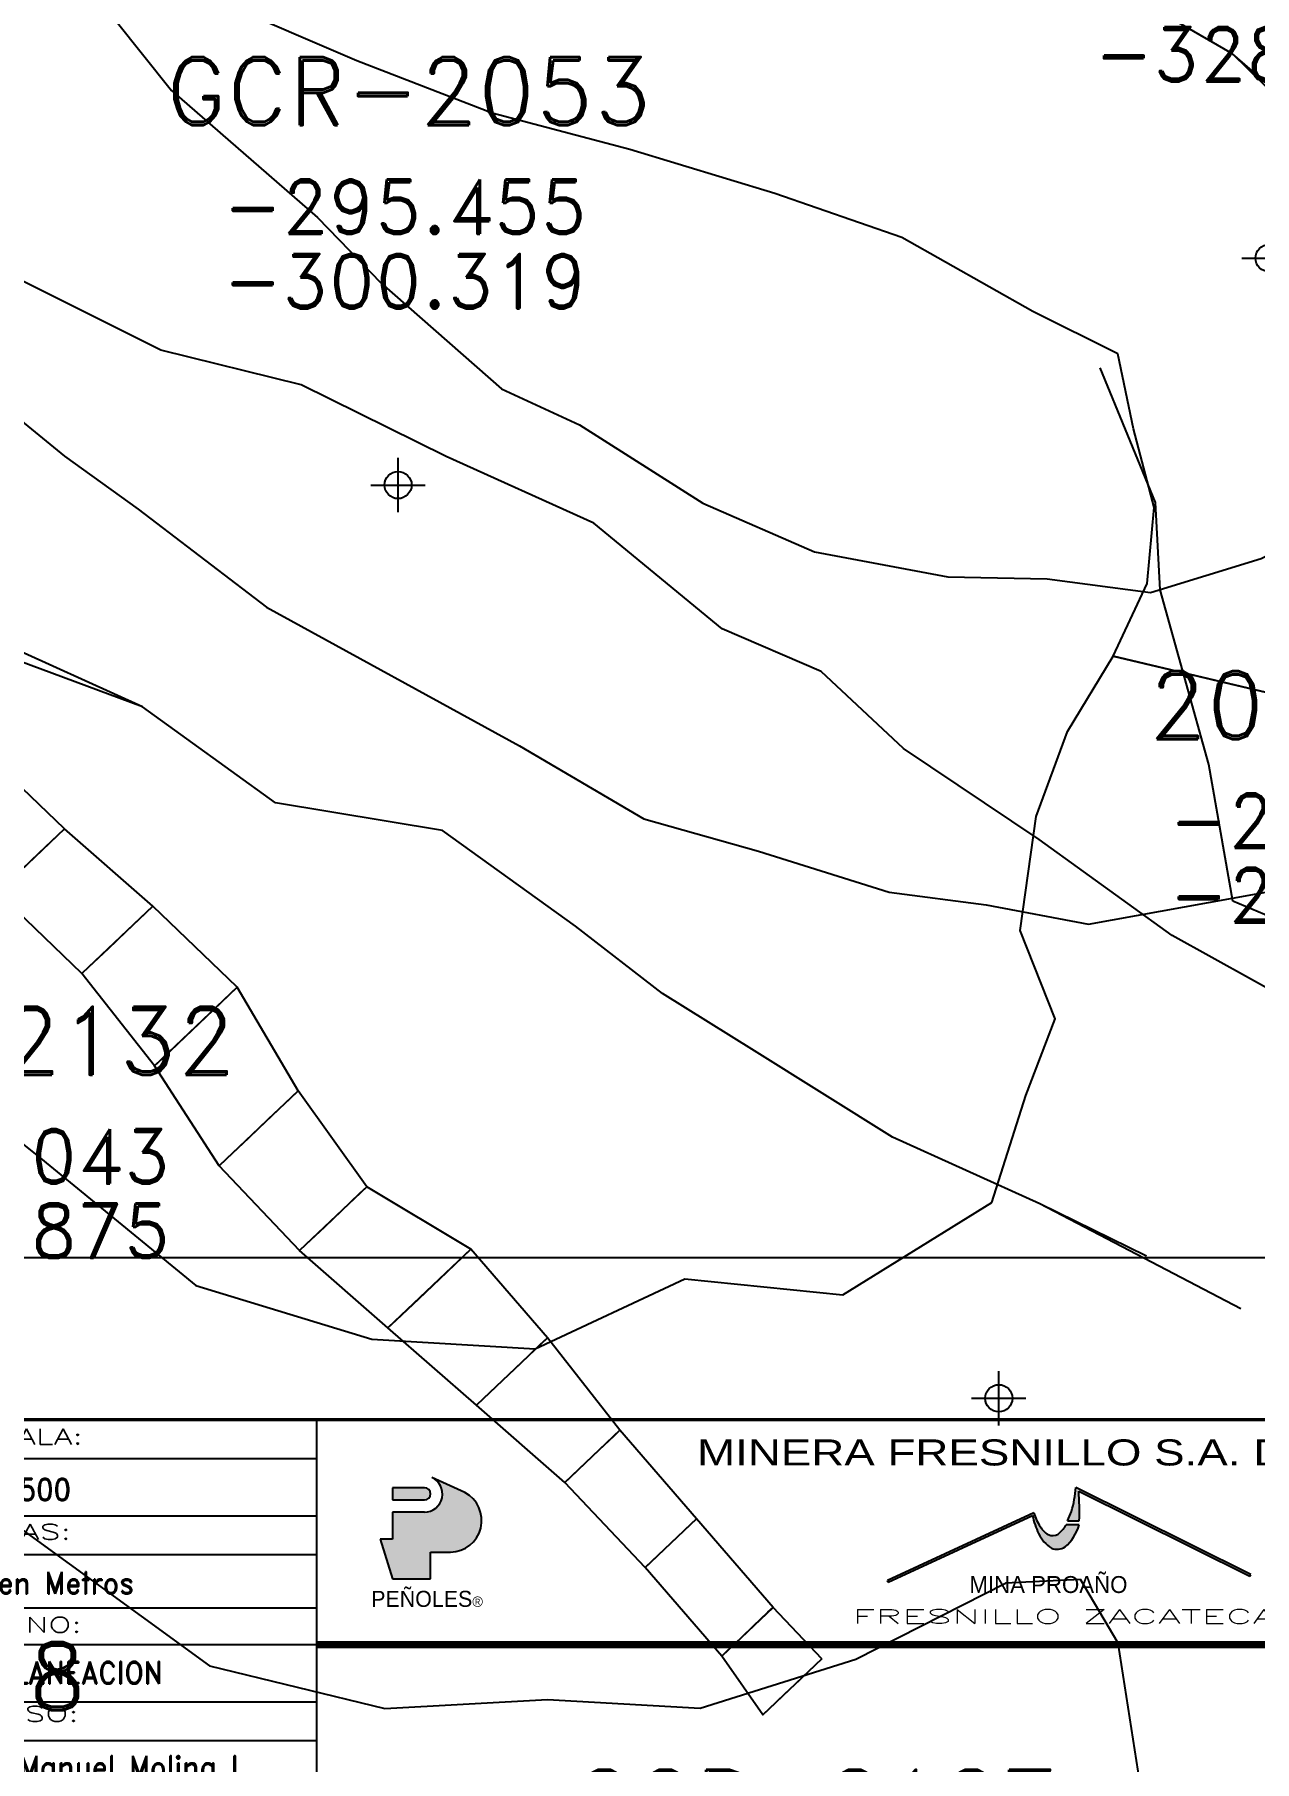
# Model space of a CAD drawing. Extents: x 10554 to 11088, y 9752 to 10019.
# Drawn here: x 10876.08 to 10898.51, y 9840.74 to 9872.49 of the extents above; entities that cross this region are included whole.
import ezdxf
from ezdxf.enums import TextEntityAlignment as Align

# ---------------------------------------------------------------- set-up
doc = ezdxf.new("R2010")
doc.units = 0
doc.header["$PDMODE"] = 34
doc.header["$PDSIZE"] = 0.5
doc.layers.get('0').update_dxf_attribs({"linetype": 'CONTINUOUS'})
for name, color, linetype in [('1', 7, 'CONTINUOUS'), ('ABAJO', 7, 'CONTINUOUS'), ('ARRIBA', 7, 'CONTINUOUS'), ('coordenadas', 7, 'CONTINUOUS'), ('LETRA', 7, 'CONTINUOUS'), ('LOGOPRO', 1, 'CONTINUOUS'), ('MARGEN', 7, 'CONTINUOUS'), ('MTEXT', 7, 'CONTINUOUS'), ('PE', 1, 'CONTINUOUS'), ('POL-12-SEPT.-06', 2, 'CONTINUOUS'), ('R-241-7710-E', 7, 'CONTINUOUS'), ('R-241-7710-E_FICH', 7, 'CONTINUOUS'), ('R-330-7674-SE', 1, 'CONTINUOUS'), ('SEC', 7, 'CONTINUOUS'), ('TXT_M', 7, 'CONTINUOUS')]:
    doc.layers.add(name, color=color, linetype=linetype)
doc.styles.add('CBF', font='instituc.TTF')
doc.styles.add('ROMAND', font='ROMAND.SHX')
doc.styles.add('ROMANS', font='ROMANS')

# ---------------------------------------------------------------- blocks, each defined once
blk = doc.blocks.new('F2')
blk.add_point((0, 0))
at = {"style": 'ROMAND'}
for tag, height, p in [('NOMBRE', 1.25, (0.2013336555398801, 6.617194213405867)), ('CIELO', 1, (0.1355324932138533, 4.615704784247541)), ('PISO', 1, (0.1355324932138533, 3.247495482410553))]:
    blk.add_attdef(tag, text='', height=height, dxfattribs=at).set_placement(p, align=Align.CENTER)
at = {"style": 'ROMANS', "flags": 1}
for tag, p in [('MINA', (-0.07400945135172599, -3.255497675394792)), ('LOCALIZACION', (-0.07400938366184917, -4.927784258774476)), ('ESTRUCTURA', (-0.07400945135172599, -6.618100980283113)), ('NIVEL', (-0.07400938366184917, -8.290387563662797)), ('OBRA', (-0.07400945135172599, -10.12081279167876)), ('FECHA', (-0.07400938366184917, -11.79309937505845)), ('ATRAS', (-0.07400945135172599, -13.48341609656708)), ('TOPOGRAFO', (2.674609845085074, -15.29693495789448))]:
    blk.add_attdef(tag, text='', height=1.25, dxfattribs=at).set_placement(p, align=Align.CENTER)
blk = doc.blocks.new('P')
at = {"layer": 'PE'}
h = blk.add_hatch(color=256, dxfattribs=at)
edge = h.paths.add_edge_path(flags=17)
edge.add_line((-0.1069978012419215, 0.1314038884720168), (-0.2387647216469277, 0.1314038884720168))
edge.add_line((-0.2387647216469277, 0.1314038884720168), (-0.2387647216469277, 0.08259171401354437))
edge.add_line((-0.2387647216469277, 0.08259171401354437), (-0.1069978012419215, 0.08259171401354437))
edge.add_arc((-0.1069978012419215, 0.1069978012427806), 0.02440608722923621, 270, 450)
edge = h.paths.add_edge_path()
edge.add_arc((-0.1069978012419217, 0.1069978012428111), 0.07321826186827249, -89.99999999999977, 65.70022235739248, ccw=False)
edge.add_line((-0.1069978012419215, 0.03377953937453859), (-0.2387647216469535, 0.03373954606897134))
edge.add_line((-0.2387647216469535, 0.03373954606897134), (-0.2387647216469277, -0.07452498304403332))
edge.add_line((-0.2387647216469277, -0.07452498304403332), (-0.2890997660475358, -0.07452498304403332))
edge.add_line((-0.2890997660475358, -0.07452498304403332), (-0.2387647216469277, -0.2341984438441271))
edge.add_line((-0.2387647216469277, -0.2341984438441271), (-0.08259171401268528, -0.2341984438441271))
edge.add_line((-0.08259171401268528, -0.2341984438441271), (-0.08259171401268528, -0.1269116539172346))
edge.add_line((-0.08259171401268528, -0.1269116539172346), (1.811883976188255e-13, -0.1269116539172346))
edge.add_arc((3.295974604355933e-16, 1.387778780781446e-17), 0.1269116539172346, 270.0000000000816, 422.4366187051245)
edge.add_line((0.05872577286079572, 0.1125071175611134), (-0.07686769414416794, 0.1737292819566225))
blk.add_lwpolyline([(-0.07686769414690087, 0.1737292819505962, -0.8076205580747574), (-0.1069978012419215, 0.03377953937453859), (-0.2387647216469535, 0.03373954606897134), (-0.2387647216469277, -0.07452498304403332), (-0.2890997660475358, -0.07452498304403332), (-0.2387647216469277, -0.2341984438441271), (-0.08259171401268528, -0.2341984438441271), (-0.08259171401268528, -0.1269116539172346), (1.811883976188255e-13, -0.1269116539172346, 0.7843582040466341), (0.05872577286079572, 0.1125071175611134), (-0.07686769414416794, 0.1737292819566225)], format="xyb", dxfattribs=at)
blk.add_lwpolyline([(-0.1069978012419215, 0.1314038884720168), (-0.2387647216469277, 0.1314038884720168), (-0.2387647216469277, 0.08259171401354437), (-0.1069978012419215, 0.08259171401354437, 0.9999999999999999)], format="xyb", close=True, dxfattribs=at)
at = {"layer": 'PE', "insert": (-0.3255345560582769, -0.2831709430172547), "char_height": 0.0644364678722586, "width": 0.58561272, "attachment_point": 1, "style": 'CBF'}
blk.add_mtext('\\C0;PEÑOLES\\fArial|b0|i0|c0|p34;\\H0.0415;®', dxfattribs=at)
blk = doc.blocks.new('LOGOPRO')
at = {"layer": 'LOGOPRO'}
h = blk.add_hatch(color=5, dxfattribs=at)
edge = h.paths.add_edge_path()
edge.add_line((1.052438121758314, 3.782371538358348), (10.2208669454867, -0.6856684545214193))
edge.add_line((10.2208669454867, -0.6856684545214193), (10.26467473971934, -0.5957747552733963))
edge.add_line((10.26467473971934, -0.5957747552733963), (0.8965869201842906, 3.969564828992134))
edge.add_arc((-4.759426072305785, 4.37604756632645), 5.670600601961607, 342.9480373658274, 355.88937073067814, ccw=False)
edge.add_arc((-2.408047673507822, 3.738262553905486), 3.236550438668383, 332.0421418442535, 341.5357815461418, ccw=False)
edge.add_line((0.4507735625752503, 2.220896453663045), (1.084739716281092, 2.220896453663045))
edge.add_arc((-12.84760611455165, 2.713755379071247), 13.94106058627811, 357.9739976192264, 364.3961728918417)
h = blk.add_hatch(color=256, dxfattribs=at)
edge = h.paths.add_edge_path()
edge.add_line((-9.143312143135518, -1.011285720429896), (-1.420289596576367, 2.495868272837015))
edge.add_arc((2.633763762481265, 3.367668673053415), 4.146731794546635, 192.1362972031488, 205.9970373157267)
edge.add_arc((0.4635650418313333, 2.256096500843524), 1.709561135660354, 204.3932064912023, 239.4923063582455)
edge.add_arc((-0.1052046572186693, 1.526763106231505), 0.8014590446411034, 248.0875547272082, 302.0369783365639)
edge.add_arc((-1.234554525461139, 2.680171507020286), 2.403258911483598, 310.3029298597205, 343.6087956208749)
edge.add_line((1.07102946994064, 2.001985812853491), (0.3742740498450985, 2.001985812853491))
edge.add_arc((-2.408047672793671, 3.655450225047233), 3.236550436909452, 328.30315740004744, 329.27804011684356, ccw=False)
edge.add_arc((-0.931892051616048, 2.728542148625898), 1.493614573638864, 306.3556052384247, 328.80345385760904, ccw=False)
edge.add_arc((-0.342183712563921, 2.001135308284771), 0.55992835102373, 244.6768459690575, 301.8772683060933, ccw=False)
edge.add_arc((-0.1095561904172137, 2.395364811423844), 1.016630098234311, 208.5053704832041, 242.3286758322404, ccw=False)
edge.add_arc((1.25358325095426, 3.424880945176122), 2.717757628177425, 196.8178088636447, 213.8715015034686, ccw=False)
edge.add_line((-1.347934832973351, 2.638553923820382), (-9.18466008567384, -0.9202343742131234))
edge.add_line((-9.18466008567384, -0.9202343742131234), (-9.143312143135518, -1.011285720429896))
at = {"layer": 'LOGOPRO', "color": 5, "const_width": 0.02}
blk.add_lwpolyline([(1.052438121758314, 3.782371538358348), (10.2208669454867, -0.6856684545214193), (10.26467473971934, -0.5957747552733963), (0.8965869201842906, 3.969564828992134, -0.05652731197285667), (0.6618904204729006, 2.713207023131417, -0.04144752746695352), (0.4507735625752503, 2.220896453663045), (1.084739716281092, 2.220896453663045, 0.02802936283154923), (1.052438121866089, 3.782371538366533)], format="xyb", dxfattribs=at)
at = {"layer": 'LOGOPRO', "const_width": 0.02}
blk.add_lwpolyline([(-9.143312143135518, -1.011285720429896), (-1.420289596576367, 2.495868272837015, 0.06055273376924402), (-1.093388077350028, 1.550053824207225, 0.1543573988477049), (-0.404300605084245, 0.7832052979829314, 0.239845370728851), (0.3199425000548217, 0.847361535068103, 0.1463560122919089), (1.07102946994064, 2.001985812853491), (0.3742740498450985, 2.001985812853491, -0.004253753963348928), (0.3457391123333764, 1.954886473605256, -0.09826164778241227), (-0.04648472748976928, 1.52565463727251, -0.2548987662783045), (-0.5816780479763111, 1.49501059876593, -0.1486628959336884), (-1.002942644943232, 1.910187112528547, -0.07454841296224093), (-1.347934832973351, 2.638553923820382), (-9.18466008567384, -0.9202343742131234)], format="xyb", close=True, dxfattribs=at)
at = {"layer": 'LOGOPRO'}
blk.add_lwpolyline([(-9.143312143135518, -1.011285720429896), (-9.18466008567384, -0.9202343742131234)], dxfattribs=at)
at = {"layer": 'LETRA', "style": 'CBF'}
blk.add_text('MINA PROAÑO', height=0.8898812223968093, dxfattribs=at).set_placement((-4.801395430410292, -1.575888034108792))
blk = doc.blocks.new('mar1a')
at = {"layer": 'MARGEN'}
for points in [[(0.7361969457530223, 0.07887694526359465), (0.7877213226822933, 0.07887694526359468)], [(0.7361969457530223, 0.06850814453187495), (0.7877213226822933, 0.06850814453187497)], [(0.7361969457530223, 0.06147217244047185), (0.7877213226822933, 0.06147217244047186)], [(0.7361969457530223, 0.05184400133029203), (0.7877213226822933, 0.05184400133029203)], [(0.7361969457530223, 0.04517834637796528), (0.7877213226822933, 0.04517834637796529)], [(0.7361969457530223, 0.03480954564624557), (0.7877213226822933, 0.03480954564624558)], [(0.7361969457530223, 0.02777357355484246), (0.7877213226822933, 0.02777357355484247)]]:
    blk.add_lwpolyline(points, dxfattribs=at)
at = {"layer": 'TXT_M'}
for points, const_width in [([(1.00000000000004, 0.08591291735499791), (0.7361969457530223, 0.08591291735499776), (0.7361969457530223, 2.255140518769849e-16)], 0.0005), ([(1.00000000000004, 0.04517834637796529), (0.7877213226822933, 0.04517834637796529)], 0.001)]:
    blk.add_lwpolyline(points, dxfattribs=dict(at, const_width=const_width))
blk.add_lwpolyline([(0.7877213226822934, 0.0859129173549978), (0.7877213226822932, 0.01036880073171964)], dxfattribs=at)
for name, p, xscale, yscale, zscale in [('P', (0.8062658984973526, 0.06765096471764151), 0.03375, 0.045, 0.03375), ('LOGOPRO', (0.8903834259429655, 0.05994540155323887), 0.002581875, 0.0034425, 0.002581875)]:
    blk.add_blockref(name, p, dxfattribs=dict(at, xscale=xscale, yscale=yscale, zscale=zscale))
at = {"layer": 'MARGEN', "style": 'ROMAND', "width": 0.7, "flags": 4}
for tag, height, p in [('TITULO', 0.0065, (0.86744851908198, 0.03284269577194461)), ('TITULO', 0.0065, (0.86744851908198, 0.02392562299707423)), ('NUMERO', 0.01115137371218978, (0.9743123913096975, 0.01270859361247303)), ('TITULO', 0.0065, (0.86744851908198, 0.01497277895110606)), ('CAJON', 0.004460549484875911, (0.9752267784620785, 0.001595926905581184))]:
    blk.add_attdef(tag, text='', height=height, dxfattribs=at).set_placement(p, align=Align.CENTER)
at = {"layer": 'MTEXT', "style": 'ROMAND', "width": 0.7, "flags": 4}
for tag, p, height in [('ESCALA', (0.7428488402319695, 0.07124698936593753), 0.004), ('DISENO', (0.7434242871470681, 0.03808021806256408), 0.004), ('FECHA', (0.9503946582608065, 0.03308985780721871), 0.0035), ('REVISO', (0.7374660090075387, 0.02103778337053898), 0.004), ('ARCHIVO', (0.8368584477328518, 0.00224679880287133), 0.004)]:
    blk.add_attdef(tag, p, '', height=height, dxfattribs=at)
at = {"layer": 'MTEXT', "style": 'ROMAND', "width": 0.7}
for tag, p in [('COTAS', (0.7436475660275356, 0.05435040553628404)), ('NOMBRE', (0.7431110609890872, 0.003298233023884725))]:
    blk.add_attdef(tag, p, '', height=0.004, dxfattribs=at)
at = {"layer": 'TXT_M', "style": 'ROMANS', "width": 1.2}
for s, p in [('ESCALA:', (0.7377035589767433, 0.08143547697126767)), ('COTAS:', (0.7383588779810545, 0.06421584762783757)), ('DISENO:', (0.7377035624954932, 0.04736656793148121)), ('REVISO:', (0.7378542528205202, 0.03122627097586912))]:
    blk.add_text(s, height=0.0028, dxfattribs=at).set_placement(p)
at = {"layer": 'TXT_M', "style": 'CBF'}
blk.add_text('MINERA FRESNILLO S.A. DE C.V.', height=0.004725167999999999, dxfattribs=at).set_placement((0.8901860233996928, 0.07761504825320849), align=Align.CENTER)
at = {"layer": 'TXT_M', "style": 'ROMANS', "width": 1.65}
blk.add_text('FRESNILLO ZACATECAS', height=0.0025, dxfattribs=at).set_placement((0.8928130688871184, 0.04900313579522889), align=Align.CENTER)

msp = doc.modelspace()

# ---------------------------------------------------------------- linework, layer by layer
at = {"color": 5}
for points in [[(10895.30953918512, 9844.083864466907, -330.9743609473509), (10893.92962318903, 9844.015080322311, -330.9103440368135)], [(10895.30953918512, 9844.083864466907, -326.5743609473509), (10893.92962318903, 9844.015080322311, -326.7483440368135)]]:
    msp.add_polyline3d(points, dxfattribs=at)
at = {"layer": 'ABAJO', "color": 4}
for points in [[(10890.55580594335, 9842.622853226369, -271.6478618900161), (10889.65788091811, 9843.569043222471, -272.3170565718217), (10888.25032123168, 9845.197533497756, -274.309135717655), (10886.84276154524, 9846.826023773037, -276.3012148634884), (10885.50773836782, 9848.523350483874, -278.3932940093217), (10884.10017868138, 9850.151840759157, -280.385373155155), (10882.18486343184, 9851.29847598556, -282.3774523009884), (10880.92237676343, 9853.064639131953, -284.7695314468218), (10879.80496311306, 9854.968475149451, -286.9616105926551), (10878.2523304086, 9856.459292553627, -288.9536897384884), (10876.62716119511, 9857.881273522247, -291.1457688843218), (10875.07452849065, 9859.372090926421, -293.6378480301552)], [(10889.46775830811, 9841.590306693055, -271.6478618900161), (10888.7149063009, 9842.674169560267, -272.3170565718217), (10887.30734661447, 9844.30265983555, -274.309135717655), (10885.82725041902, 9845.862313675278, -276.3012148634884), (10884.20208120554, 9847.284294643898, -278.3932940093217), (10882.57691199206, 9848.706275612518, -280.385373155155), (10880.95174277857, 9850.128256581138, -282.3774523009884), (10879.47164658312, 9851.687910420867, -284.7695314468218), (10878.28169642373, 9853.522910002812, -286.9616105926551), (10876.94667324631, 9855.22023671365, -288.9536897384884), (10875.39404054185, 9856.711054117826, -291.1457688843218), (10873.69633481935, 9858.06419865089, -293.6378480301552)]]:
    msp.add_polyline3d(points, dxfattribs=at)
at = {"layer": 'ABAJO', "color": 5}
for points in [[(10876.11909102064, 9851.882698136475, -332.6541423156758), (10876.11909102064, 9851.882698136475, -332.6541423156758), (10876.11909102064, 9851.882698136475, -332.6541423156758), (10876.11909102064, 9851.882698136475, -332.6541423156758)], [(10898.17591438799, 9834.705881283242, -331.0479381396795), (10897.14638227338, 9837.039498736654, -331.0283880475607), (10896.4621640316, 9839.968364511302, -330.9062369364747), (10896.00100761794, 9842.912813133347, -330.9848576411059), (10895.30953918512, 9844.083864466907, -330.9743609473509)]]:
    msp.add_polyline3d(points, dxfattribs=at)
at = {"layer": 'ARRIBA'}
msp.add_polyline3d([(10896.59693307824, 9862.226663683068, -294.4154033437931), (10896.59693307824, 9862.226663683068, -294.4154033437931), (10896.59693307824, 9862.226663683068, -294.4154033437931), (10896.59693307824, 9862.226663683068, -294.4154033437931), (10898.63566098459, 9862.854684041973, -294.1777334817629), (10900.6305832808, 9863.870944359056, -294.1777334817629)], dxfattribs=at)
at = {"layer": 'ARRIBA', "color": 4}
for points in [[(10890.55580594335, 9842.622853226369, -270.1478618900161), (10889.65788091811, 9843.569043222471, -270.9170565718217), (10888.25032123168, 9845.197533497756, -272.909135717655), (10886.84276154524, 9846.826023773037, -274.9012148634883), (10885.50773836782, 9848.523350483874, -276.8932940093217), (10884.10017868138, 9850.151840759157, -278.885373155155), (10882.18486343184, 9851.29847598556, -280.8774523009884), (10880.92237676343, 9853.064639131953, -283.1695314468217), (10879.80496311306, 9854.968475149451, -285.0616105926551), (10878.2523304086, 9856.459292553627, -287.3536897384885), (10876.62716119511, 9857.881273522247, -289.3457688843218), (10875.07452849065, 9859.372090926421, -291.9378480301551)], [(10889.46775830811, 9841.590306693055, -270.1478618900161), (10888.7149063009, 9842.674169560267, -270.9170565718217), (10887.30734661447, 9844.30265983555, -272.909135717655), (10885.82725041902, 9845.862313675278, -274.9012148634883), (10884.20208120554, 9847.284294643898, -276.8932940093217), (10882.57691199206, 9848.706275612518, -278.885373155155), (10880.95174277857, 9850.128256581138, -280.8774523009884), (10879.47164658312, 9851.687910420867, -283.1695314468217), (10878.28169642373, 9853.522910002812, -285.0616105926551), (10876.94667324631, 9855.22023671365, -287.3536897384885), (10875.39404054185, 9856.711054117826, -289.3457688843218), (10873.69633481935, 9858.06419865089, -291.9378480301551)]]:
    msp.add_polyline3d(points, dxfattribs=at)
at = {"layer": 'ARRIBA', "color": 5}
for points in [[(10877.52744305629, 9850.821629320659, -327.8217132427509), (10877.52744305629, 9850.821629320659, -327.8217132427509), (10877.52744305629, 9850.821629320659, -327.8217132427509), (10877.52744305629, 9850.821629320659, -327.8217132427509)], [(10898.17591438799, 9834.705881283242, -326.6479381396795), (10897.14638227338, 9837.039498736654, -326.8283880475607), (10896.4621640316, 9839.968364511302, -326.5062369364747), (10896.00100761794, 9842.912813133347, -326.384857641106), (10895.30953918512, 9844.083864466907, -326.5743609473509)]]:
    msp.add_polyline3d(points, dxfattribs=at)
at = {"layer": 'coordenadas', "color": 0}
msp.add_lwpolyline([(10776.49584903213, 9850), (10909.49622186246, 9850)], dxfattribs=at)
at = {"layer": 'R-241-7710-E'}
for points in [[(10878.40072017936, 9866.683868191089, -264.6624313751552), (10875.39048817242, 9868.185359333786, -263.9684398642628), (10872.60049570789, 9869.241747118653, -263.3325650017107), (10867.84190976542, 9871.82581964432, -262.6494680594877), (10866.12627621929, 9873.009524753466, -262.2747978026801), (10864.60452639164, 9873.793640178688, -261.8524456900262), (10863.24666251127, 9874.955869769245, -261.7170140413339), (10861.83439593212, 9876.537027370325, -261.5423437845263), (10860.45839781882, 9877.838899631053, -261.2938325997955), (10858.92164910557, 9879.011866980904, -261.0387816470455), (10856.84511054637, 9879.967838354185, -260.8444920861801), (10855.38403411213, 9880.831444277794, -260.5221399735263), (10853.50451461873, 9881.637035221607, -260.0605492527571), (10852.04970887911, 9882.999059654125, -259.7989585319879), (10850.09138175939, 9883.864802769722, -259.3242882751802), (10848.17559380015, 9884.949679053881, -259.2365384823341), (10846.54503857496, 9886.571650500147, -259.0357091534495), (10844.53230875647, 9887.856321626268, -258.7218002885264), (10843.53848523648, 9889.495494207145, -258.5863686398341), (10842.08367949686, 9890.857518639661, -258.3247779190649), (10840.50752697044, 9892.060562075407, -257.8631871982957), (10838.62800747705, 9892.866153019218, -257.5015964775264), (10836.94864239676, 9893.770572788017, -257.2530852927957)], [(10860.79314524019, 9888.952238953603, -299.4643606192868), (10860.79314524019, 9888.952238953603, -299.4643606192868), (10860.79314524019, 9888.952238953603, -299.4643606192868), (10860.79314524019, 9888.952238953603, -299.4643606192868), (10868.02659705689, 9883.53686147808, -298.0824232165638), (10870.18615480989, 9881.131472420091, -297.7318325847069), (10871.56849746169, 9878.671060782222, -297.5351789731356), (10874.35782584011, 9876.619807188083, -297.2651710139758), (10876.51374789109, 9874.073455675572, -297.0037929780618), (10878.59736143195, 9871.458028267381, -296.3424149421477), (10878.59736143195, 9871.458028267381, -296.3424149421477)], [(10860.79314524019, 9888.952238953603, -304.2643606192868), (10860.79314524019, 9888.952238953603, -304.2643606192868), (10860.79314524019, 9888.952238953603, -304.2643606192868), (10865.33704631182, 9885.628436344363, -303.7481162141007), (10868.02659705689, 9883.53686147808, -303.1824232165638), (10870.18615480989, 9881.131472420091, -302.6318325847069), (10871.56849746169, 9878.671060782222, -302.1351789731356), (10874.35782584011, 9876.619807188083, -301.5651710139758), (10876.51374789109, 9874.073455675572, -301.3037929780618), (10878.59736143195, 9871.458028267381, -301.1424149421477), (10878.59736143195, 9871.458028267381, -301.1424149421477)], [(10900.87615548677, 9869.73633762112, -324.197934375333), (10898.10771659921, 9872.132085032528, -323.6409929167635), (10896.20329942582, 9873.232469129603, -323.5617975217348), (10893.91268689703, 9874.972551362727, -323.0102181354025), (10891.60802710515, 9875.880877109448, -322.1883678883556), (10888.85454066878, 9876.402881998683, -321.8251553605637), (10886.40754758146, 9877.354397054247, -321.8839165444176), (10884.00970831722, 9878.604504088655, -322.0375074431784), (10881.33213297175, 9879.103474679838, -321.9846354855728)], [(10899.50504582976, 9870.767561130662, -328.7669343753329), (10898.10771659921, 9872.132085032528, -328.4409929167635), (10896.20329942582, 9873.232469129603, -328.0617975217348), (10893.91268689703, 9874.972551362727, -327.7102181354025), (10891.60802710515, 9875.880877109448, -327.5883678883556), (10888.85454066878, 9876.402881998683, -327.3251553605637), (10886.40754758146, 9877.354397054247, -327.0839165444176), (10884.00970831722, 9878.604504088655, -326.7375074431784), (10881.33213297175, 9879.103474679838, -326.3846354855728)], [(10895.99869378815, 9866.618160932449, -324.1151940313214), (10895.99869378815, 9866.618160932449, -324.1151940313214), (10894.43207559896, 9867.395280923354, -323.5617975217348), (10892.02531724546, 9868.752596716726, -323.0102181354025), (10889.69162099739, 9869.565230853508, -322.1883678883556), (10887.02524392956, 9870.374310572557, -321.8251553605637), (10884.49114147371, 9871.038750798307, -321.8839165444176), (10882.00619284094, 9872.0017830029, -322.0375074431784), (10879.50283623254, 9873.074903253713, -321.9846354855728)], [(10895.99869378815, 9866.618160932449, -328.8151940313214), (10895.99869378815, 9866.618160932449, -328.8151940313214), (10894.43207559896, 9867.395280923354, -328.0617975217348), (10892.02531724546, 9868.752596716726, -327.7102181354025), (10889.69162099739, 9869.565230853508, -327.5883678883556), (10887.02524392956, 9870.374310572557, -327.3251553605637), (10884.49114147371, 9871.038750798307, -327.0839165444176), (10882.00619284094, 9872.0017830029, -326.7375074431784), (10879.50283623254, 9873.074903253713, -326.3846354855728)], [(10878.59736143195, 9871.458028267381, -296.3424149421477), (10878.59736143195, 9871.458028267381, -296.3424149421477), (10878.59736143195, 9871.458028267381, -296.3424149421477), (10878.59736143195, 9871.458028267381, -296.3424149421477), (10878.59736143195, 9871.458028267381, -296.3424149421477), (10878.59736143195, 9871.458028267381, -296.3424149421477), (10878.59736143195, 9871.458028267381, -296.3424149421477), (10878.59736143195, 9871.458028267381, -296.3424149421477), (10881.28380306976, 9869.12385379644, -295.8286801927648)], [(10878.59736143195, 9871.458028267381, -301.1424149421477), (10878.59736143195, 9871.458028267381, -301.1424149421477), (10878.59736143195, 9871.458028267381, -301.1424149421477), (10878.59736143195, 9871.458028267381, -301.1424149421477), (10878.59736143195, 9871.458028267381, -301.1424149421477), (10878.59736143195, 9871.458028267381, -301.1424149421477), (10878.59736143195, 9871.458028267381, -301.1424149421477), (10878.59736143195, 9871.458028267381, -301.1424149421477), (10881.28380306976, 9869.12385379644, -300.8286801927648)], [(10878.40072017936, 9866.683868191089, -259.8624313751553), (10875.39048817242, 9868.185359333786, -259.3684398642629), (10872.60049570789, 9869.241747118653, -258.9325650017108), (10869.98904377614, 9870.656078024907, -258.4966901391587), (10869.5212748457, 9870.921399875522, -258.4979792442185)], [(10881.28380306976, 9869.12385379644, -295.8286801927648), (10881.28380306976, 9869.12385379644, -295.8286801927648), (10881.28380306976, 9869.12385379644, -295.8286801927648), (10881.28380306976, 9869.12385379644, -295.8286801927648), (10881.28380306976, 9869.12385379644, -295.8286801927648), (10882.45267373163, 9867.914457338084, -295.7792880575645), (10884.66624435337, 9865.97338923614, -295.4550840306796)], [(10881.28380306976, 9869.12385379644, -300.8286801927648), (10881.28380306976, 9869.12385379644, -300.8286801927648), (10881.28380306976, 9869.12385379644, -300.8286801927648), (10881.28380306976, 9869.12385379644, -300.8286801927648), (10881.28380306976, 9869.12385379644, -300.8286801927648), (10882.45267373163, 9867.914457338084, -300.5792880575646), (10884.66624435337, 9865.97338923614, -300.3440840306797)], [(10873.89730827407, 9866.968095048156, -296.3424149421477), (10873.89730827407, 9866.968095048156, -296.3424149421477), (10873.89730827407, 9866.968095048156, -296.3424149421477), (10873.89730827407, 9866.968095048156, -296.3424149421477), (10873.89730827407, 9866.968095048156, -296.3424149421477), (10873.89730827407, 9866.968095048156, -296.3424149421477), (10873.89730827407, 9866.968095048156, -296.3424149421477), (10873.89730827407, 9866.968095048156, -296.3424149421477), (10876.62707430699, 9864.733537494629, -295.8286801927648)], [(10873.89730827407, 9866.968095048156, -301.1424149421477), (10873.89730827407, 9866.968095048156, -301.1424149421477), (10873.89730827407, 9866.968095048156, -301.1424149421477), (10873.89730827407, 9866.968095048156, -301.1424149421477), (10873.89730827407, 9866.968095048156, -301.1424149421477), (10873.89730827407, 9866.968095048156, -301.1424149421477), (10873.89730827407, 9866.968095048156, -301.1424149421477), (10873.89730827407, 9866.968095048156, -301.1424149421477), (10876.62707430699, 9864.733537494629, -300.8286801927648)], [(10862.13199223508, 9865.933915631485, -330.9131461931473), (10862.13199223508, 9865.933915631485, -330.9131461931473), (10862.13199223508, 9865.933915631485, -330.9131461931473), (10867.05300142542, 9860.89041682322, -328.8287825118181), (10869.74480121548, 9857.865223522382, -328.9189125669209), (10871.68190225968, 9855.886374417732, -328.6074988360427), (10874.12050495896, 9853.469851169235, -328.4457121584571), (10876.11909102064, 9851.882698136475, -327.8541423156758)], [(10862.13199223508, 9865.933915631485, -336.0131461931473), (10862.13199223508, 9865.933915631485, -336.0131461931473), (10862.13199223508, 9865.933915631485, -336.0131461931473), (10867.05300142542, 9860.89041682322, -334.5287825118182), (10869.74480121548, 9857.865223522382, -334.0189125669209), (10871.68190225968, 9855.886374417732, -333.6074988360427), (10874.12050495896, 9853.469851169235, -332.9457121584571), (10876.11909102064, 9851.882698136475, -332.6541423156758)], [(10884.66624435337, 9865.97338923614, -295.4550840306796), (10884.66624435337, 9865.97338923614, -295.4550840306796), (10884.66624435337, 9865.97338923614, -295.4550840306796), (10884.66624435337, 9865.97338923614, -295.4550840306796), (10884.66624435337, 9865.97338923614, -295.4550840306796), (10886.0973992119, 9865.309095813456, -295.0200314379849), (10888.36586389704, 9863.867569744214, -294.9585676217173), (10890.42215130701, 9862.974386581289, -294.7171253186669), (10892.87442542241, 9862.515822410265, -294.3556615023993), (10894.69520561458, 9862.480544776594, -294.4394075546866), (10896.59693307824, 9862.226663683068, -294.4154033437931), (10896.59693307824, 9862.226663683068, -294.4154033437931), (10896.59693307824, 9862.226663683068, -294.4154033437931), (10896.59693307824, 9862.226663683068, -294.4154033437931), (10896.59693307824, 9862.226663683068, -294.4154033437931)], [(10884.66624435337, 9865.97338923614, -300.3440840306797), (10884.66624435337, 9865.97338923614, -300.3440840306797), (10884.66624435337, 9865.97338923614, -300.3440840306797), (10884.66624435337, 9865.97338923614, -300.3440840306797), (10884.66624435337, 9865.97338923614, -300.3440840306797), (10886.0973992119, 9865.309095813456, -299.920031437985), (10888.36586389704, 9863.867569744214, -299.7585676217173), (10890.42215130701, 9862.974386581289, -299.5171253186669), (10892.87442542241, 9862.515822410265, -299.2556615023993), (10894.69520561458, 9862.480544776594, -299.0394075546866), (10896.59693307824, 9862.226663683068, -299.0154033437931), (10896.59693307824, 9862.226663683068, -299.0154033437931), (10896.59693307824, 9862.226663683068, -299.0154033437931), (10896.59693307824, 9862.226663683068, -299.0154033437931), (10896.59693307824, 9862.226663683068, -299.0154033437931)], [(10876.62707430699, 9864.733537494629, -295.8286801927648), (10876.62707430699, 9864.733537494629, -295.8286801927648), (10876.62707430699, 9864.733537494629, -295.8286801927648), (10876.62707430699, 9864.733537494629, -295.8286801927648), (10876.62707430699, 9864.733537494629, -295.8286801927648), (10877.98445962218, 9863.761739833599, -295.7792880575645), (10880.34452906718, 9861.956826403934, -295.4550840306796)], [(10876.62707430699, 9864.733537494629, -300.8286801927648), (10876.62707430699, 9864.733537494629, -300.8286801927648), (10876.62707430699, 9864.733537494629, -300.8286801927648), (10876.62707430699, 9864.733537494629, -300.8286801927648), (10876.62707430699, 9864.733537494629, -300.8286801927648), (10877.98445962218, 9863.761739833599, -300.5792880575646), (10880.34452906718, 9861.956826403934, -300.3440840306797)], [(10896.59693307824, 9862.226663683068, -299.0154033437931), (10896.59693307824, 9862.226663683068, -299.0154033437931), (10896.59693307824, 9862.226663683068, -299.0154033437931), (10896.59693307824, 9862.226663683068, -299.0154033437931), (10898.63566098459, 9862.854684041973, -298.6777334817629), (10900.6305832808, 9863.870944359056, -298.6777334817629)], [(10880.34452906718, 9861.956826403934, -295.4550840306796), (10880.34452906718, 9861.956826403934, -295.4550840306796), (10880.34452906718, 9861.956826403934, -295.4550840306796), (10880.34452906718, 9861.956826403934, -295.4550840306796), (10880.34452906718, 9861.956826403934, -295.4550840306796), (10884.99454263032, 9859.411324424154, -295.0200314379849), (10887.28138825849, 9858.068094544735, -294.9585676217173), (10889.39281849753, 9857.469799951275, -294.7171253186669), (10891.78994978386, 9856.716347210786, -294.3556615023993), (10893.57396808997, 9856.484477197471, -294.4394075546866), (10895.4573146106, 9856.132299914125, -294.4154033437931), (10895.4573146106, 9856.132299914125, -294.4154033437931), (10895.4573146106, 9856.132299914125, -294.4154033437931), (10895.4573146106, 9856.132299914125, -294.4154033437931), (10895.4573146106, 9856.132299914125, -294.4154033437931)], [(10880.34452906718, 9861.956826403934, -300.3440840306797), (10880.34452906718, 9861.956826403934, -300.3440840306797), (10880.34452906718, 9861.956826403934, -300.3440840306797), (10880.34452906718, 9861.956826403934, -300.3440840306797), (10880.34452906718, 9861.956826403934, -300.3440840306797), (10884.99454263032, 9859.411324424154, -299.920031437985), (10887.28138825849, 9858.068094544735, -299.7585676217173), (10889.39281849753, 9857.469799951275, -299.5171253186669), (10891.78994978386, 9856.716347210786, -299.2556615023993), (10893.57396808997, 9856.484477197471, -299.0394075546866), (10895.4573146106, 9856.132299914125, -299.0154033437931), (10895.4573146106, 9856.132299914125, -299.0154033437931), (10895.4573146106, 9856.132299914125, -299.0154033437931), (10895.4573146106, 9856.132299914125, -299.0154033437931), (10895.4573146106, 9856.132299914125, -299.0154033437931)], [(10895.4573146106, 9856.132299914125, -294.4154033437931), (10895.4573146106, 9856.132299914125, -294.4154033437931), (10895.4573146106, 9856.132299914125, -294.4154033437931), (10895.4573146106, 9856.132299914125, -294.4154033437931), (10898.98602744023, 9856.764754375157, -294.1777334817629), (10901.02115572315, 9857.082170304244, -294.1777334817629)], [(10895.4573146106, 9856.132299914125, -299.0154033437931), (10895.4573146106, 9856.132299914125, -299.0154033437931), (10895.4573146106, 9856.132299914125, -299.0154033437931), (10895.4573146106, 9856.132299914125, -299.0154033437931), (10898.98602744023, 9856.764754375157, -298.6777334817629), (10901.02115572315, 9857.082170304244, -298.6777334817629)], [(10876.11909102064, 9851.882698136475, -327.8541423156758), (10876.11909102064, 9851.882698136475, -327.8541423156758), (10879.04443140775, 9849.487696843411, -327.2663427454381), (10882.27739412126, 9848.502370283075, -326.8017715979824), (10885.2818607517, 9848.319405078033, -327.1874861472427), (10888.03393644305, 9849.608375000062, -326.8034863932189), (10890.94252197353, 9849.31191809585, -326.8543437908372), (10893.67997543956, 9851.010627191656, -326.7483440368135)], [(10876.11909102064, 9851.882698136475, -332.6541423156758), (10876.11909102064, 9851.882698136475, -332.6541423156758), (10879.04443140775, 9849.487696843411, -331.8663427454381), (10882.27739412126, 9848.502370283075, -331.7017715979824), (10885.2818607517, 9848.319405078033, -331.5474861472427), (10888.03393644305, 9849.608375000062, -331.203486393219), (10890.94252197353, 9849.31191809585, -331.0543437908372), (10893.67997543956, 9851.010627191656, -330.9103440368135)], [(10871.61584906993, 9848.070767925492, -327.8541423156758), (10871.61584906993, 9848.070767925492, -327.8541423156758), (10879.29407915723, 9842.492149974067, -327.2663427454381), (10882.51990907789, 9841.706696181427, -326.8017715979824), (10885.51189332086, 9841.873508319852, -327.1874861472427), (10888.31568176032, 9841.713400676088, -326.8034863932189), (10891.18147053374, 9842.616180378049, -326.8543437908372), (10893.92962318903, 9844.015080322311, -326.7483440368135)], [(10871.61584906993, 9848.070767925492, -332.6541423156758), (10871.61584906993, 9848.070767925492, -332.6541423156758), (10879.29407915723, 9842.492149974067, -331.8663427454381), (10882.51990907789, 9841.706696181427, -331.7017715979824), (10885.51189332086, 9841.873508319852, -331.5474861472427), (10888.31568176032, 9841.713400676088, -331.203486393219), (10891.18147053374, 9842.616180378049, -331.0543437908372), (10893.92962318903, 9844.015080322311, -330.9103440368135)]]:
    msp.add_polyline3d(points, dxfattribs=at)
at = {"layer": 'R-241-7710-E', "color": 0}
for points in [[(10900.64403205648, 9853.901751464022, -263.1169820329565), (10896.99674304449, 9855.922297945493, -262.6741424809214), (10894.5494213539, 9857.685894347067, -261.8863999437534), (10892.05789193428, 9859.359793052492, -261.5986574065854), (10890.54423141797, 9860.774717843264, -261.2401623818067), (10888.72111679844, 9861.561758761012, -261.181667357028), (10886.36221056591, 9863.504750554875, -261.14392481986), (10883.64964250113, 9864.730160779574, -260.406182282692), (10880.98128216538, 9866.045268700418, -259.7184397455239), (10878.40072017936, 9866.683868191089, -259.8624313751553)], [(10900.64403205648, 9853.901751464022, -267.7169820329565), (10896.99674304449, 9855.922297945493, -267.1741424809214), (10894.5494213539, 9857.685894347067, -266.7863999437534), (10892.05789193428, 9859.359793052492, -266.4986574065854), (10890.54423141797, 9860.774717843264, -266.2401623818067), (10888.72111679844, 9861.561758761012, -265.981667357028), (10886.36221056591, 9863.504750554875, -265.69392481986), (10883.64964250113, 9864.730160779574, -265.306182282692), (10880.98128216538, 9866.045268700418, -264.9184397455239), (10878.40072017936, 9866.683868191089, -264.6624313751552)], [(10893.67997543956, 9851.010627191656, -326.7483440368135), (10893.67997543956, 9851.010627191656, -326.7483440368135), (10893.67997543956, 9851.010627191656, -326.7483440368135), (10894.30666483039, 9852.981561375329, -325.5959948294576), (10894.84607753808, 9854.389518674398, -324.7668043701429), (10894.20407653701, 9856.016187986073, -324.8427815292008), (10894.49450451835, 9858.107772685142, -324.5610536164315), (10895.07069686877, 9859.670834338698, -324.2180828414566), (10895.9135085505, 9861.05804271216, -324.2845860334981), (10896.5387293984, 9862.394456888323, -324.1597019228273), (10896.66364898747, 9863.788071992196, -324.239985430529), (10896.28826731771, 9865.238888023774, -324.0254365566033), (10895.99869378815, 9866.618160932449, -324.1151940313214)], [(10893.67997543956, 9851.010627191656, -330.9103440368135), (10893.67997543956, 9851.010627191656, -330.9103440368135), (10893.67997543956, 9851.010627191656, -330.9103440368135), (10894.30666483039, 9852.981561375329, -330.2959948294576), (10894.84607753808, 9854.389518674398, -330.1668043701429), (10894.20407653701, 9856.016187986073, -330.1427815292008), (10894.49450451835, 9858.107772685142, -329.7610536164315), (10895.07069686877, 9859.670834338698, -329.7180828414566), (10895.9135085505, 9861.05804271216, -329.4845860334981), (10896.5387293984, 9862.394456888323, -329.3597019228272), (10896.66364898747, 9863.788071992196, -329.039985430529), (10896.28826731771, 9865.238888023774, -328.9254365566033), (10895.99869378815, 9866.618160932449, -328.8151940313214)], [(10896.52211552728, 9850.024512182199, -267.458487008178), (10894.56531794773, 9850.988924657484, -267.1741424809214), (10891.85274988295, 9852.214334882183, -266.7863999437534), (10889.31701273429, 9853.798535891463, -266.4986574065854), (10887.62652130186, 9854.854669897652, -266.2401623818067), (10886.02444532749, 9856.09019929613, -265.981667357028), (10883.5771236369, 9857.853795697702, -265.69392481986), (10880.51089373986, 9858.361624353234, -265.306182282692), (10878.06357204927, 9860.125220754806, -264.9184397455239), (10875.58870678784, 9861.046264029219, -264.6624313751552), (10872.57847478091, 9862.547755171916, -263.9684398642628), (10869.38676611758, 9862.798770933658, -263.3325650017107)], [(10898.25681468875, 9849.058075872157, -263.1169820329565), (10894.56531794773, 9850.988924657484, -262.6741424809214), (10891.85274988295, 9852.214334882183, -261.8863999437534), (10889.31701273429, 9853.798535891463, -261.5986574065854), (10887.62652130186, 9854.854669897652, -261.2401623818067), (10886.02444532749, 9856.09019929613, -261.181667357028), (10883.5771236369, 9857.853795697702, -261.14392481986), (10880.51089373986, 9858.361624353234, -260.406182282692), (10878.06357204927, 9860.125220754806, -259.7184397455239), (10875.35100398449, 9861.350630979505, -259.5306972083559)]]:
    msp.add_polyline3d(points, dxfattribs=at)
at = {"layer": 'R-330-7674-SE'}
for points in [[(10905.88173093778, 9851.738103996711, -325.244365386991), (10903.57655203002, 9853.636621274443, -325.6995259509826), (10902.2296006635, 9854.793497230155, -325.853033496268), (10899.74550699236, 9855.865595096691, -325.0594235853586), (10898.10933347027, 9856.549683767287, -325.0334914751653), (10897.66801833696, 9859.066420846631, -325.0313147540387), (10896.77649025743, 9862.276809459252, -324.2580335081091), (10896.68814166614, 9863.88236545015, -324.2380981650679), (10895.67554325435, 9866.360892108598, -324.197934375333)], [(10905.88173093778, 9851.738103996711, -330.344365386991), (10903.57655203002, 9853.636621274443, -330.1995259509826), (10902.2296006635, 9854.793497230155, -330.153033496268), (10899.74550699236, 9855.865595096691, -330.0594235853586), (10898.10933347027, 9856.549683767287, -329.8334914751653), (10897.66801833696, 9859.066420846631, -329.5313147540387), (10896.77649025743, 9862.276809459252, -329.1580335081091), (10896.68814166614, 9863.88236545015, -329.0380981650679), (10895.67554325435, 9866.360892108598, -328.711934375333)]]:
    msp.add_polyline3d(points, dxfattribs=at)
at = {"layer": 'SEC', "color": 5}
msp.add_polyline3d([(10904.96257395677, 9858.91225258424, -329.4845860334981), (10895.9135085505, 9861.05804271216, -329.4845860334981), (10895.9135085505, 9861.05804271216, -326.4685860334981), (10896.81841509113, 9860.843463699368, -324.9397860334981), (10899.30690807785, 9860.25337141419, -324.2845860334981), (10901.56917442942, 9859.71692388221, -324.2845860334981), (10904.05766741614, 9859.126831597032, -324.9397860334981), (10904.96257395677, 9858.91225258424, -326.4685860334981), (10904.96257395677, 9858.91225258424, -329.4845860334981)], dxfattribs=at)
at = {"layer": 'SEC', "color": 4}
for points in [[(10876.62716119511, 9857.881273522247, -291.1457688843218), (10875.39404054185, 9856.711054117826, -291.1457688843218), (10875.39404054185, 9856.711054117826, -290.1017688843218), (10875.51735260717, 9856.828076058267, -289.5725688843218), (10875.85646078682, 9857.149886394483, -289.3457688843218), (10876.16474095014, 9857.442441245588, -289.3457688843218), (10876.50384912979, 9857.764251581804, -289.5725688843218), (10876.62716119511, 9857.881273522247, -290.1017688843218), (10876.62716119511, 9857.881273522247, -291.1457688843218)], [(10878.2523304086, 9856.459292553627, -288.9536897384884), (10876.94667324631, 9855.22023671365, -288.9536897384884), (10876.94667324631, 9855.22023671365, -288.0256897384885), (10877.07723896254, 9855.344142297648, -287.5552897384885), (10877.43629468217, 9855.684882653642, -287.3536897384885), (10877.76270897274, 9855.994646613635, -287.3536897384885), (10878.12176469237, 9856.33538696963, -287.5552897384885), (10878.2523304086, 9856.459292553627, -288.0256897384885), (10878.2523304086, 9856.459292553627, -288.9536897384884)], [(10879.80496311306, 9854.968475149451, -286.9616105926551), (10878.28169642373, 9853.522910002812, -286.9616105926551), (10878.28169642373, 9853.522910002812, -285.8596105926551), (10878.43402309267, 9853.667466517476, -285.3010105926551), (10878.85292143223, 9854.064996932802, -285.0616105926551), (10879.23373810457, 9854.426388219461, -285.0616105926551), (10879.65263644413, 9854.823918634787, -285.3010105926551), (10879.80496311306, 9854.968475149451, -285.8596105926551), (10879.80496311306, 9854.968475149451, -286.9616105926551)], [(10880.92237676343, 9853.064639131953, -284.7695314468218), (10879.47164658312, 9851.687910420867, -284.7695314468218), (10879.47164658312, 9851.687910420867, -283.8415314468218), (10879.61671960115, 9851.825583291977, -283.3711314468217), (10880.01567040074, 9852.204183687525, -283.1695314468217), (10880.37835294582, 9852.548365865296, -283.1695314468217), (10880.7773037454, 9852.926966260844, -283.3711314468217), (10880.92237676343, 9853.064639131953, -283.8415314468218), (10880.92237676343, 9853.064639131953, -284.7695314468218)], [(10882.18486343184, 9851.29847598556, -282.3774523009884), (10880.95174277857, 9850.128256581138, -282.3774523009884), (10880.95174277857, 9850.128256581138, -281.5074523009884), (10881.0750548439, 9850.245278521581, -281.0664523009884), (10881.41416302355, 9850.567088857797, -280.8774523009884), (10881.72244318686, 9850.859643708902, -280.8774523009884), (10882.06155136651, 9851.181454045118, -281.0664523009884), (10882.18486343184, 9851.29847598556, -281.5074523009884), (10882.18486343184, 9851.29847598556, -282.3774523009884)], [(10884.10017868138, 9850.151840759157, -280.385373155155), (10882.57691199206, 9848.706275612518, -280.385373155155), (10882.57691199206, 9848.706275612518, -279.515373155155), (10882.72923866099, 9848.850832127182, -279.0743731551551), (10883.14813700055, 9849.248362542508, -278.885373155155), (10883.52895367289, 9849.609753829167, -278.885373155155), (10883.94785201245, 9850.007284244493, -279.0743731551551), (10884.10017868138, 9850.151840759157, -279.515373155155), (10884.10017868138, 9850.151840759157, -280.385373155155)], [(10885.50773836782, 9848.523350483874, -278.3932940093217), (10884.20208120554, 9847.284294643898, -278.3932940093217), (10884.20208120554, 9847.284294643898, -277.5232940093217), (10884.33264692176, 9847.408200227896, -277.0822940093217), (10884.69170264139, 9847.74894058389, -276.8932940093217), (10885.01811693196, 9848.058704543882, -276.8932940093217), (10885.37717265159, 9848.399444899876, -277.0822940093217), (10885.50773836782, 9848.523350483874, -277.5232940093217), (10885.50773836782, 9848.523350483874, -278.3932940093217)], [(10886.84276154524, 9846.826023773037, -276.3012148634884), (10885.82725041902, 9845.862313675278, -276.3012148634884), (10885.82725041902, 9845.862313675278, -275.4892148634883), (10885.92880153164, 9845.958684685054, -275.0776148634883), (10886.20806709135, 9846.223704961938, -274.9012148634883), (10886.46194487291, 9846.464632486377, -274.9012148634883), (10886.74121043262, 9846.72965276326, -275.0776148634883), (10886.84276154524, 9846.826023773037, -275.4892148634883), (10886.84276154524, 9846.826023773037, -276.3012148634884)], [(10888.25032123168, 9845.197533497756, -274.309135717655), (10887.30734661447, 9844.30265983555, -274.309135717655), (10887.30734661447, 9844.30265983555, -273.4971357176551), (10887.40164407619, 9844.39214720177, -273.085535717655), (10887.66096209592, 9844.638237458877, -272.909135717655), (10887.89670575022, 9844.861955874429, -272.909135717655), (10888.15602376995, 9845.108046131536, -273.085535717655), (10888.25032123168, 9845.197533497756, -273.4971357176551), (10888.25032123168, 9845.197533497756, -274.309135717655)], [(10889.65788091811, 9843.569043222471, -272.3170565718217), (10888.7149063009, 9842.674169560267, -272.3170565718217), (10888.7149063009, 9842.674169560267, -271.5050565718216), (10888.80920376262, 9842.763656926487, -271.0934565718217), (10889.06852178236, 9843.009747183592, -270.9170565718217), (10889.30426543666, 9843.233465599144, -270.9170565718217), (10889.56358345639, 9843.479555856251, -271.0934565718217), (10889.65788091811, 9843.569043222471, -271.5050565718216), (10889.65788091811, 9843.569043222471, -272.3170565718217)], [(10890.55580594335, 9842.622853226369, -271.6478618900161), (10889.46775830811, 9841.590306693055, -271.6478618900161), (10889.46775830811, 9841.590306693055, -270.7778618900161), (10889.57656307164, 9841.693561346387, -270.3368618900161), (10889.87577617133, 9841.977511643048, -270.1478618900161), (10890.14778808014, 9842.235648276375, -270.1478618900161), (10890.44700117983, 9842.519598573037, -270.3368618900161), (10890.55580594335, 9842.622853226369, -270.7778618900161), (10890.55580594335, 9842.622853226369, -271.6478618900161)]]:
    msp.add_polyline3d(points, dxfattribs=at)

# ---------------------------------------------------------------- block references
at = {"layer": '1', "color": 1}
ref = msp.add_blockref('F2', (10873.08849154478, 9844.933719780312, -329.5102819680201), dxfattribs=at)
ref.add_attrib('NOMBRE', '22-4-08', dxfattribs={"layer": '0', "height": 1.25, "style": 'ROMAND'}).set_placement((10873.01448209343, 9841.678222104918, -329.5102819680201), align=Align.CENTER)
ref.add_attrib('CIELO', '-329.51', dxfattribs={"layer": '0', "height": 1, "style": 'ROMAND'}).set_placement((10873.01448216112, 9840.005935521538, -329.5102819680201), align=Align.CENTER)
ref.add_attrib('PISO', '-332.51', dxfattribs={"layer": '0', "height": 1, "style": 'ROMAND'}).set_placement((10873.01448209343, 9838.315618800028, -329.5102819680201), align=Align.CENTER)
at = {"layer": 'PE', "color": 2}
ref = msp.add_blockref('mar1a', (10776.49589201124, 9838.299288692724), dxfattribs=dict(at, xscale=133, yscale=101.5, zscale=133))
ref.add_attrib('ESCALA', '1:500', (10875.29478776209, 9845.530858113367), dxfattribs={"layer": 'MTEXT', "height": 0.406, "style": 'ROMAND', "width": 0.9172413793103448, "flags": 4})
ref.add_attrib('DISENO', 'PLANEACION', (10875.3713222018, 9842.164430826075), dxfattribs={"layer": 'MTEXT', "height": 0.406, "style": 'ROMAND', "width": 0.9172413793103448, "flags": 4})
ref.add_attrib('COTAS', 'en Metros', (10875.4010182929, 9843.815854854656), dxfattribs={"layer": 'MTEXT', "height": 0.406, "style": 'ROMAND', "width": 0.9172413793103448})
ref.add_attrib('REVISO', 'Ing. Manuel Molina L.', (10874.57887120924, 9840.434623704834), dxfattribs={"layer": 'MTEXT', "height": 0.406, "style": 'ROMAND', "width": 0.9172413793103448, "flags": 4})
at = {"layer": 'POL-12-SEPT.-06'}
for p, values in [((10898.77913442531, 9868.3752708822, -324.197934375333), {'NOMBRE': 'GCR-2125', 'CIELO': '-324.198', 'PISO': '-328.707'}), ((10882.76175965098, 9864.203378496524, -295.4550840306796), {'NOMBRE': 'GCR-2053', 'CIELO': '-295.455', 'PISO': '-300.319'})]:
    msp.add_blockref('F2', p, dxfattribs=at).add_auto_attribs(values)
at = {"layer": 'POL-12-SEPT.-06', "color": 5}
msp.add_blockref('F2', (10875.09627093716, 9846.745145083785, -328.0425672615344), dxfattribs=at).add_auto_attribs({'NOMBRE': 'GCR-2132', 'CIELO': '-328.043', 'PISO': '-331.875'})
at = {"layer": 'POL-12-SEPT.-06'}
ref = msp.add_blockref('F2', (10893.80836571072, 9847.412917373136, -326.7843440368135), dxfattribs=at)
ref.add_attrib('NOMBRE', 'GCR-2127', dxfattribs={"layer": '0', "height": 1.25, "style": 'ROMAND'}).set_placement((10890.4368408617, 9839.333903268916, -326.7843440368135), align=Align.CENTER)
ref.add_attrib('CIELO', '-326.784', dxfattribs={"layer": '0', "height": 1, "style": 'ROMAND'}).set_placement((10890.65803465494, 9837.565663427677, -326.7843440368135), align=Align.CENTER)
ref.add_attrib('PISO', '-330.574', dxfattribs={"layer": '0', "height": 1, "style": 'ROMAND'}).set_placement((10890.64043476247, 9835.98118983225, -326.7843440368135), align=Align.CENTER)
at = {"layer": 'R-241-7710-E_FICH', "color": 2}
msp.add_blockref('F2', (10900.15774703712, 9852.91507680642, -263.1169820329565), dxfattribs=at).add_auto_attribs({'NOMBRE': '20DIC.03', 'CIELO': '-263.117', 'PISO': '-267.717'})

doc.saveas('drawing.dxf')
